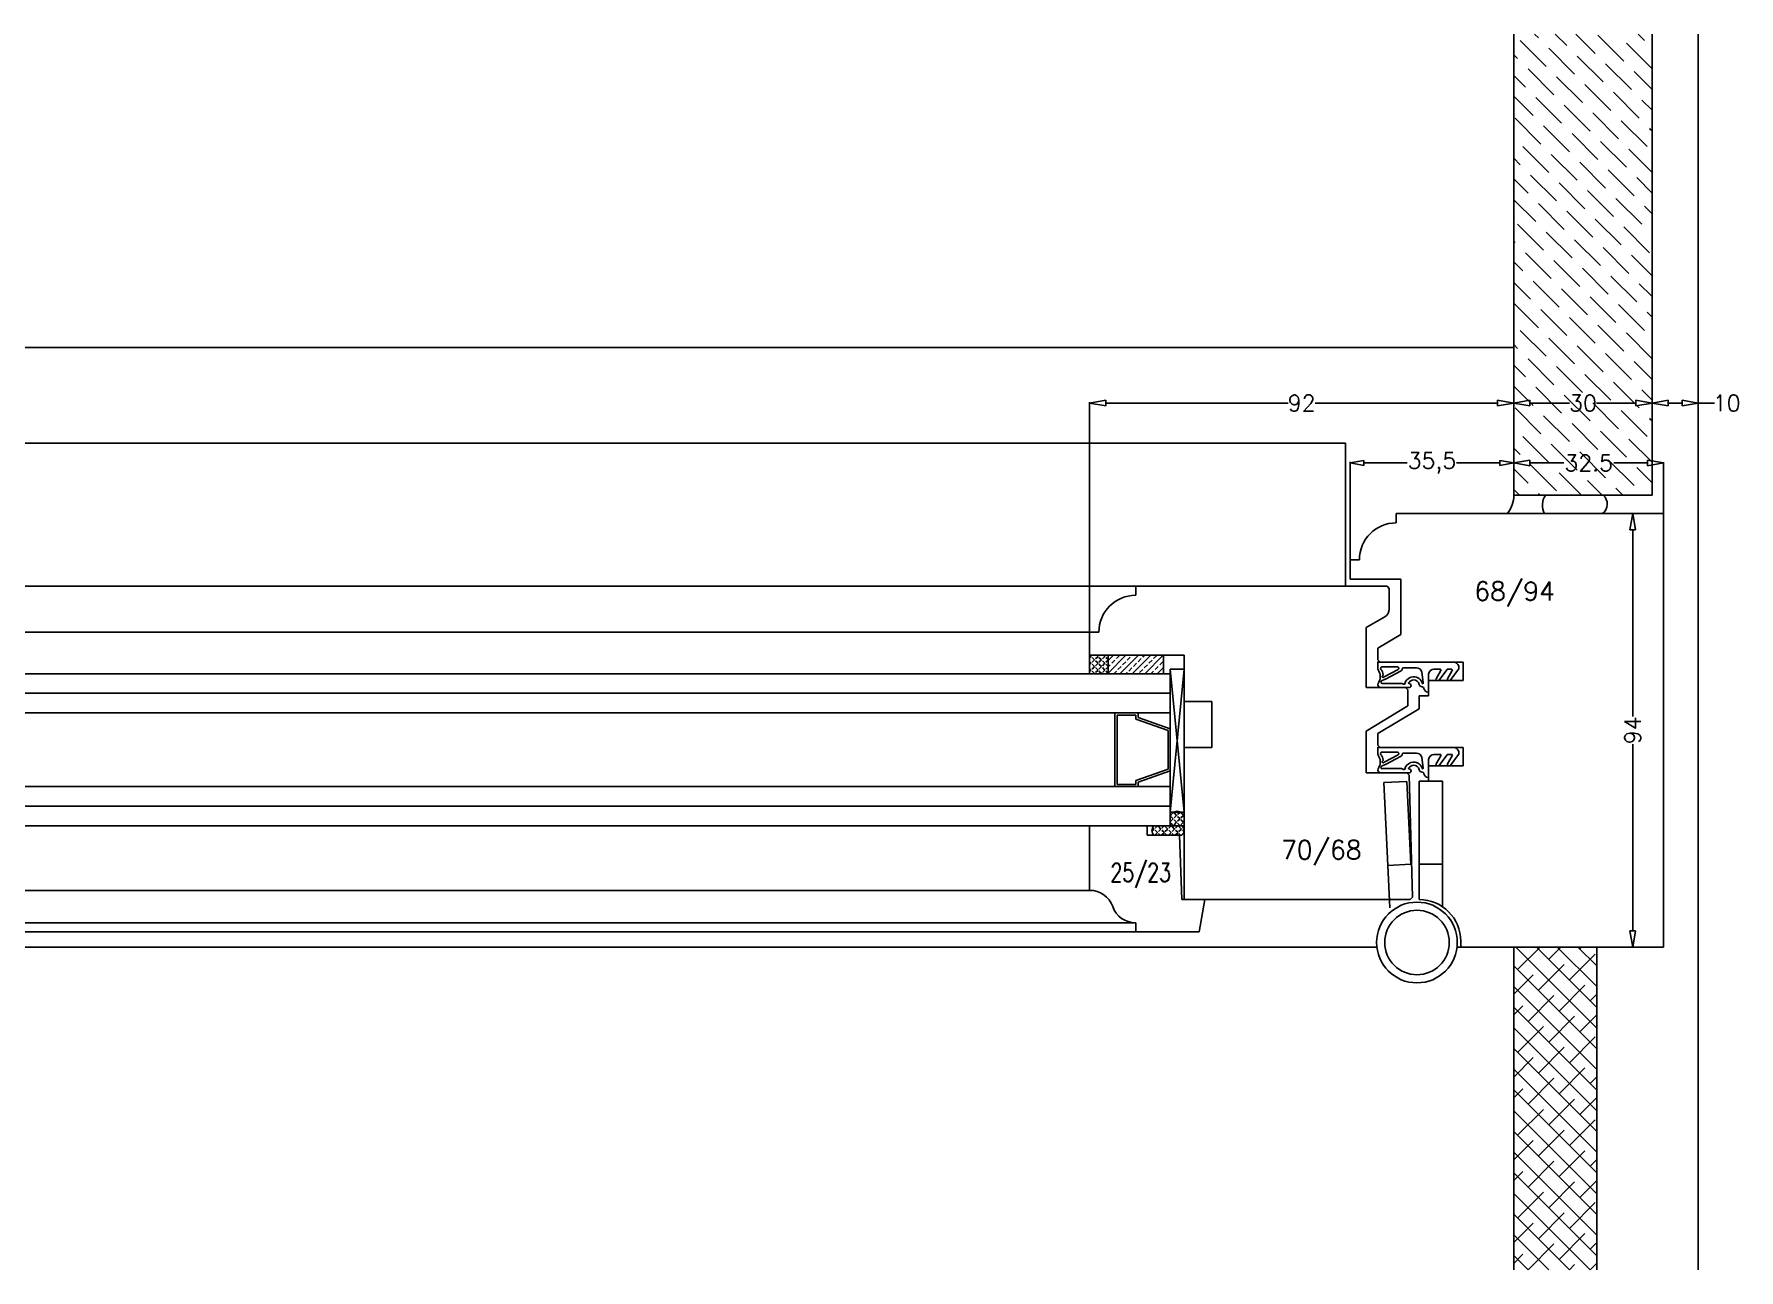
# Model space of a CAD drawing. Header units: millimetres. Extents: x 2806 to 10642, y -276 to 6064.
# Drawn here: x 6445.3 to 6815.1, y 2672.4 to 2940.4 of the extents above; entities that cross this region are included whole.
import ezdxf
from ezdxf.enums import TextEntityAlignment as Align

# ---------------------------------------------------------------- set-up
doc = ezdxf.new("R2010")
doc.units = ezdxf.units.MM
doc.layers.get('0').update_dxf_attribs({"color": 250})
doc.layers.add('dim', color=7, linetype='Continuous')
doc.styles.add('romans', font='romans.shx')
doc.dimstyles.new('ECH1-1', dxfattribs={"dimtxt": 3.5, "dimasz": 3.5, "dimexe": 0.18, "dimexo": 0, "dimgap": 0.09, "dimtad": 0, "dimdec": 4, "dimdsep": 46, "dimtxsty": 'romans', "dimblk1": 'CLOSEDBLANK', "dimblk2": 'CLOSEDBLANK', "dimsah": 1, "dimcen": 1, "dimclrd": 3, "dimclre": 3, "dimclrt": 6, "dimadec": 0, "dimazin": 0, "dimtfac": 1, "dimtdec": 4, "dimtofl": 0, "dimtmove": 0, "dimatfit": 3, "dimldrblk": 'CLOSEDBLANK', "dimfxl": 1, "dimtolj": 1, "dimtzin": 0, "dimarcsym": 0})

# ---------------------------------------------------------------- blocks, each defined once
blk = doc.blocks.new('_ClosedBlank')
at = {"color": 0, "linetype": 'ByBlock', "lineweight": -2}
for p, q in [((-1, 0.17), (0, 0)), ((-1, 0.17), (-1, -0.17)), ((0, 0), (-1, -0.17))]:
    blk.add_line(p, q, dxfattribs=at)
blk = doc.blocks.new('*D11')
at = {"layer": 'Defpoints', "color": 0, "transparency": 16777216}
for p in [(6798.78, 2847.4), (6766.28, 2840.41), (6798.78, 2836.41)]:
    blk.add_point(p, dxfattribs=at)
at = {"layer": 'dim', "color": 3, "lineweight": -2, "transparency": 16777216}
for p, q in [((6766.28, 2840.41), (6766.28, 2847.58)), ((6769.78, 2847.4), (6777.11, 2847.4)), ((6795.28, 2847.4), (6787.96, 2847.4)), ((6798.78, 2836.41), (6798.78, 2847.58))]:
    blk.add_line(p, q, dxfattribs=at)
at = {"layer": 'dim', "color": 3, "lineweight": -2, "transparency": 16777216, "xscale": 3.5, "yscale": 3.5, "zscale": 3.5, "rotation": 180}
blk.add_blockref('_ClosedBlank', (6766.28, 2847.4), dxfattribs=at)
at = {"layer": 'dim', "color": 3, "lineweight": -2, "transparency": 16777216, "xscale": 3.5, "yscale": 3.5, "zscale": 3.5}
blk.add_blockref('_ClosedBlank', (6798.78, 2847.4), dxfattribs=at)
at = {"layer": 'dim', "color": 6, "transparency": 16777216, "insert": (6782.53, 2847.4), "char_height": 3.5, "attachment_point": 5, "style": 'romans'}
blk.add_mtext('\\A1;32.5', dxfattribs=at)
blk = doc.blocks.new('*D61')
at = {"layer": 'Defpoints', "color": 0, "transparency": 16777216}
for p in [(6766.28, 2860.4), (6766.28, 2840.41), (6796.28, 2840.41)]:
    blk.add_point(p, dxfattribs=at)
at = {"layer": 'dim', "color": 3, "lineweight": -2, "transparency": 16777216}
for p, q in [((6766.28, 2840.41), (6766.28, 2860.58)), ((6769.78, 2860.4), (6778.36, 2860.4)), ((6792.78, 2860.4), (6784.21, 2860.4)), ((6796.28, 2840.41), (6796.28, 2860.58))]:
    blk.add_line(p, q, dxfattribs=at)
at = {"layer": 'dim', "color": 3, "lineweight": -2, "transparency": 16777216, "xscale": 3.5, "yscale": 3.5, "zscale": 3.5, "rotation": 180}
blk.add_blockref('_ClosedBlank', (6766.28, 2860.4), dxfattribs=at)
at = {"layer": 'dim', "color": 3, "lineweight": -2, "transparency": 16777216, "xscale": 3.5, "yscale": 3.5, "zscale": 3.5}
blk.add_blockref('_ClosedBlank', (6796.28, 2860.4), dxfattribs=at)
at = {"layer": 'dim', "color": 6, "transparency": 16777216, "insert": (6781.28, 2860.4), "char_height": 3.5, "attachment_point": 5, "style": 'romans'}
blk.add_mtext('\\A1;30', dxfattribs=at)
blk = doc.blocks.new('*D12')
at = {"layer": 'Defpoints', "color": 0, "transparency": 16777216}
for p in [(6806.28, 2860.4), (6796.28, 2840.41), (6806.28, 2840.41)]:
    blk.add_point(p, dxfattribs=at)
at = {"layer": 'dim', "color": 3, "lineweight": -2, "transparency": 16777216}
for p, q in [((6796.28, 2840.41), (6796.28, 2860.58)), ((6799.78, 2860.4), (6802.78, 2860.4)), ((6806.28, 2840.41), (6806.28, 2860.58)), ((6806.28, 2860.4), (6809.78, 2860.4))]:
    blk.add_line(p, q, dxfattribs=at)
at = {"layer": 'dim', "color": 3, "lineweight": -2, "transparency": 16777216, "xscale": 3.5, "yscale": 3.5, "zscale": 3.5, "rotation": 180}
blk.add_blockref('_ClosedBlank', (6796.28, 2860.4), dxfattribs=at)
at = {"layer": 'dim', "color": 3, "lineweight": -2, "transparency": 16777216, "xscale": 3.5, "yscale": 3.5, "zscale": 3.5}
blk.add_blockref('_ClosedBlank', (6806.28, 2860.4), dxfattribs=at)
at = {"layer": 'dim', "color": 6, "transparency": 16777216, "insert": (6812.46, 2860.4), "char_height": 3.5, "attachment_point": 5, "style": 'romans'}
blk.add_mtext('\\A1;10', dxfattribs=at)
blk = doc.blocks.new('*D62')
at = {"layer": 'Defpoints', "color": 0, "transparency": 16777216}
for p in [(6798.78, 2836.41), (6792.07, 2742.41), (6798.78, 2742.41)]:
    blk.add_point(p, dxfattribs=at)
at = {"layer": 'dim', "color": 3, "lineweight": -2, "transparency": 16777216}
for p, q in [((6798.78, 2836.41), (6791.89, 2836.41)), ((6792.07, 2832.91), (6792.07, 2792.42)), ((6792.07, 2745.91), (6792.07, 2786.4)), ((6798.78, 2742.41), (6791.89, 2742.41))]:
    blk.add_line(p, q, dxfattribs=at)
at = {"layer": 'dim', "color": 3, "lineweight": -2, "transparency": 16777216, "xscale": 3.5, "yscale": 3.5, "zscale": 3.5}
for p, rotation in [((6792.07, 2836.41), 90), ((6792.07, 2742.41), 270)]:
    blk.add_blockref('_ClosedBlank', p, dxfattribs=dict(at, rotation=rotation))
at = {"layer": 'dim', "color": 6, "transparency": 16777216, "insert": (6792.07, 2789.41), "char_height": 3.5, "attachment_point": 5, "rotation": 90, "style": 'romans'}
blk.add_mtext('\\A1;94', dxfattribs=at)
blk = doc.blocks.new('*D13')
at = {"layer": 'Defpoints', "color": 0, "transparency": 16777216}
for p in [(6766.28, 2860.4), (6766.28, 2840.41), (6674.28, 2810.71)]:
    blk.add_point(p, dxfattribs=at)
at = {"layer": 'dim', "color": 3, "lineweight": -2, "transparency": 16777216}
for p, q in [((6674.28, 2810.71), (6674.28, 2860.58)), ((6677.78, 2860.4), (6717.36, 2860.4)), ((6762.78, 2860.4), (6723.21, 2860.4)), ((6766.28, 2840.41), (6766.28, 2860.58))]:
    blk.add_line(p, q, dxfattribs=at)
at = {"layer": 'dim', "color": 3, "lineweight": -2, "transparency": 16777216, "xscale": 3.5, "yscale": 3.5, "zscale": 3.5, "rotation": 180}
blk.add_blockref('_ClosedBlank', (6674.28, 2860.4), dxfattribs=at)
at = {"layer": 'dim', "color": 3, "lineweight": -2, "transparency": 16777216, "xscale": 3.5, "yscale": 3.5, "zscale": 3.5}
blk.add_blockref('_ClosedBlank', (6766.28, 2860.4), dxfattribs=at)
at = {"layer": 'dim', "color": 6, "transparency": 16777216, "insert": (6720.28, 2860.4), "char_height": 3.5, "attachment_point": 5, "style": 'romans'}
blk.add_mtext('\\A1;92', dxfattribs=at)

msp = doc.modelspace()

# ---------------------------------------------------------------- linework, layer by layer
for p, q in [((6766.28495735, 2940.40943332), (6766.28495735, 2840.40943332)), ((6796.28495735, 2840.40943332), (6796.28495735, 2940.40943332)), ((6806.28495735, 2672.40943332), (6806.28495735, 2940.40943332)), ((5346.28495735, 2872.40943332), (6766.28495735, 2872.40943332)), ((6729.78495735, 2851.70943332), (6090.28495735, 2851.70943332)), ((6729.78495735, 2851.70943332), (6729.78495735, 2820.70943332)), ((6730.78495735, 2826.40943332), (6730.78495735, 2847.64877943)), ((6733.78495735, 2847.39877943), (6743.19162402, 2847.39877943)), ((6763.28495735, 2847.39877943), (6753.87829068, 2847.39877943)), ((6766.28495735, 2840.40943332), (6766.28495735, 2847.64877943)), ((6766.28495735, 2840.40943332), (6796.28495735, 2840.40943332)), ((6798.78495735, 2836.40943332), (6740.78495735, 2836.40943332)), ((6740.78495735, 2836.40943332), (6740.78495735, 2834.40943332)), ((6798.78495735, 2742.40943332), (6798.78495735, 2836.40943332)), ((6732.78495735, 2826.40943332), (6730.78495735, 2826.40943332)), ((6730.78495735, 2826.40943332), (6730.78495735, 2822.20943332)), ((6730.78495735, 2822.20943332), (6741.78495735, 2822.20943332)), ((6741.78495735, 2822.20943332), (6741.78495735, 2810.20943332)), ((6684.28495735, 2820.70943332), (6407.28495735, 2820.70943332)), ((6738.78495735, 2820.70943332), (6684.28495735, 2820.70943332)), ((6684.28495735, 2820.70943332), (6684.28495735, 2818.70943332)), ((6739.28495735, 2820.20943332), (6738.78495735, 2820.70943332)), ((6739.28495735, 2815.75950252), (6739.28495735, 2820.20943332)), ((6734.28495735, 2811.70744716), (6738.28839353, 2814.02944014)), ((6674.28495735, 2810.70943332), (6417.28495735, 2810.70943332)), ((6676.28495735, 2810.70943332), (6674.28495735, 2810.70943332)), ((6674.28495735, 2810.70943332), (6674.28495735, 2805.70943332)), ((6734.28495735, 2798.70943332), (6734.28495735, 2811.70744716)), ((6741.78495735, 2810.20943332), (6736.78495735, 2807.20943332)), ((6736.78495735, 2807.20943332), (6736.78495735, 2804.70943332)), ((6674.28495735, 2801.70943332), (6674.28495735, 2805.70943332)), ((6674.28495735, 2805.70943332), (6678.28495735, 2805.70943332)), ((6674.28495735, 2805.70943332), (6694.78495735, 2805.70943332)), ((6678.28495735, 2801.70943332), (6678.28495735, 2805.70943332)), ((6678.28495735, 2805.70943332), (6690.28495735, 2805.70943332)), ((6678.28495735, 2805.70943332), (6678.28495735, 2801.70943332)), ((6690.28495735, 2805.70943332), (6690.28495735, 2801.70943332)), ((6694.78495735, 2805.70943332), (6694.78495735, 2795.70943332)), ((6736.78495735, 2804.70943332), (6737.28495735, 2804.20943332)), ((6737.28495735, 2804.20943332), (6755.28495735, 2804.20943332)), ((6755.28495735, 2804.20943332), (6755.28495735, 2800.20943332)), ((6112.78495735, 2801.70943332), (6691.78495735, 2801.70943332)), ((6678.28495735, 2801.70943332), (6674.28495735, 2801.70943332)), ((6690.28495735, 2801.70943332), (6678.28495735, 2801.70943332)), ((6694.78495735, 2802.70943332), (6691.78495735, 2771.70943332)), ((6691.78495735, 2802.70943332), (6694.78495735, 2771.70943332)), ((6691.78495735, 2771.70943332), (6691.78495735, 2802.70943332)), ((6691.78495735, 2802.70943332), (6694.78495735, 2802.70943332)), ((6691.78495735, 2768.70943332), (6691.78495735, 2801.70943332)), ((6694.78495735, 2802.70943332), (6694.78495735, 2771.70943332)), ((6755.28495735, 2800.20943332), (6747.78495735, 2800.20943332)), ((6747.78495735, 2800.20943332), (6747.78495735, 2796.90943332)), ((6112.78495735, 2797.45943332), (6691.78495735, 2797.45943332)), ((6694.78495735, 2795.70943332), (6700.78495735, 2795.70943332)), ((6700.78495735, 2795.70943332), (6700.78495735, 2785.70943332)), ((6742.78495735, 2798.70943332), (6734.28495735, 2798.70943332)), ((6743.28495735, 2798.20943332), (6742.78495735, 2798.70943332)), ((6743.28495735, 2794.70944662), (6743.28495735, 2798.20943332)), ((6747.78495735, 2796.90943332), (6745.78495735, 2796.90943332)), ((6745.78495735, 2796.90943332), (6745.78495735, 2794.10943332)), ((6112.78495735, 2793.20943332), (6691.78495735, 2793.20943332)), ((6679.78530256, 2777.20989358), (6679.78530256, 2793.20989358)), ((6679.78530256, 2793.20989358), (6684.78530256, 2793.20989358)), ((6680.28530256, 2777.70989358), (6680.28530256, 2792.70989358)), ((6680.28530256, 2792.70989358), (6684.28530256, 2792.70989358)), ((6684.28530256, 2792.70989358), (6684.28530256, 2791.85435457)), ((6684.28530256, 2791.85435457), (6691.28530256, 2789.42102378)), ((6684.78530256, 2793.20989358), (6684.78530256, 2792.20989358)), ((6684.78530256, 2792.20989358), (6691.78530256, 2789.7765628)), ((6734.28495735, 2789.20945552), (6743.28495735, 2794.70944662)), ((6745.78495735, 2794.10943332), (6736.78495735, 2788.70943332)), ((6691.28530256, 2789.42102378), (6691.28530256, 2780.99876338)), ((6691.78530256, 2789.7765628), (6691.78530256, 2780.64322436)), ((6734.28495735, 2780.20943332), (6734.28495735, 2789.20945552)), ((6736.78495735, 2788.70943332), (6736.78495735, 2786.20943332)), ((6700.78495735, 2785.70943332), (6694.78495735, 2785.70943332)), ((6694.78495735, 2785.70943332), (6694.78495735, 2752.70943332)), ((6736.78495735, 2786.20943332), (6737.28495735, 2785.70943332)), ((6737.28495735, 2785.70943332), (6755.28495735, 2785.70943332)), ((6755.28495735, 2785.70943332), (6755.28495735, 2781.70943332)), ((6691.28530256, 2780.99876338), (6684.28530256, 2778.5654326)), ((6691.78530256, 2780.64322436), (6684.78530256, 2778.20989358)), ((6755.28495735, 2781.70943332), (6747.78495735, 2781.70943332)), ((6747.78495735, 2781.70943332), (6747.78495735, 2778.40943332)), ((6112.78495735, 2777.20943332), (6691.78495735, 2777.20943332)), ((6684.78530256, 2777.20989358), (6679.78530256, 2777.20989358)), ((6684.28530256, 2777.70989358), (6680.28530256, 2777.70989358)), ((6684.28530256, 2778.5654326), (6684.28530256, 2777.70989358)), ((6684.78530256, 2778.20989358), (6684.78530256, 2777.20989358)), ((6743.06881152, 2780.20943332), (6734.28495735, 2780.20943332)), ((6738.07371925, 2778.09729928), (6743.06769303, 2778.34270885)), ((6738.95719368, 2760.11899366), (6738.07371925, 2778.09729928)), ((6743.06769303, 2778.34270885), (6743.95116746, 2760.36440323)), ((6743.58182794, 2779.70960278), (6743.06881152, 2780.20943332)), ((6744.28495735, 2753.20926386), (6743.58182794, 2779.70960278)), ((6747.78495735, 2778.40943332), (6745.78495735, 2778.40943332)), ((6750.78495735, 2778.40943332), (6745.78495735, 2778.40943332)), ((6745.78495735, 2778.40943332), (6745.78495735, 2760.40943332)), ((6745.78495735, 2778.40943332), (6745.78495735, 2752.70943332)), ((6750.78495735, 2760.40943332), (6750.78495735, 2778.40943332)), ((6112.78495735, 2772.95943332), (6691.78495735, 2772.95943332)), ((6694.78495735, 2771.70943332), (6691.78495735, 2771.70943332)), ((6691.78495735, 2768.70943332), (6691.78495735, 2770.70943332)), ((6694.78495735, 2770.70943332), (6694.78495735, 2768.70943332)), ((6112.78495735, 2768.70943332), (6691.78495735, 2768.70943332)), ((6686.78495735, 2768.70943332), (6674.28495735, 2768.70943332)), ((6674.28495735, 2768.70943332), (6674.28495735, 2754.70943332)), ((6686.78495735, 2766.70943332), (6686.78495735, 2768.70943332)), ((6693.78495735, 2766.70943332), (6686.78495735, 2766.70943332)), ((6688.28495735, 2768.70943332), (6694.27415779, 2768.70943332)), ((6694.27415779, 2766.70943332), (6688.28495735, 2766.70943332)), ((6694.78495735, 2768.70943332), (6691.78495735, 2768.70943332)), ((6694.28495735, 2752.70943332), (6693.78495735, 2766.70943332)), ((6743.95116746, 2760.36440323), (6738.95719368, 2760.11899366)), ((6738.95719368, 2760.11899366), (6739.40956621, 2750.91341679)), ((6745.78495735, 2760.40943332), (6750.78495735, 2760.40943332)), ((6750.78495735, 2760.40943332), (6750.78495735, 2751.19274809)), ((6417.28495735, 2754.70943332), (6674.28495735, 2754.70943332)), ((6699.28495735, 2752.70943332), (6694.28495735, 2752.70943332)), ((6694.78495735, 2752.70943332), (6743.79797377, 2752.70943332)), ((6698.03495735, 2745.70943332), (6699.28495735, 2752.70943332)), ((6743.79797377, 2752.70943332), (6744.28495735, 2753.20926386)), ((6407.28495735, 2747.70943332), (6684.05186309, 2747.70943332)), ((6684.28495735, 2747.70943332), (6684.28495735, 2745.70943332)), ((6407.28495735, 2745.70943332), (6684.28495735, 2745.70943332)), ((6684.28495735, 2745.70943332), (6698.03495735, 2745.70943332)), ((6754.78495735, 2743.70943332), (6754.78495735, 2742.40943332)), ((6090.28495735, 2742.40943332), (6736.55226017, 2742.40943332)), ((6754.78495735, 2742.40943332), (6754.01765453, 2742.40943332)), ((6754.78495735, 2742.40943332), (6798.78495735, 2742.40943332)), ((6766.28495735, 2672.40943332), (6766.28495735, 2742.40943332)), ((6784.28495735, 2672.40943332), (6784.28495735, 2742.40943332))]:
    msp.add_line(p, q)
at = {"linetype": 'Continuous'}
for p, q in [((6771.61281342, 2939.58598893), (6770.78936903, 2940.40943332)), ((6777.7867395, 2937.9021909), (6775.27949709, 2940.40943332)), ((6783.96066559, 2936.21839288), (6779.76962515, 2940.40943332)), ((6790.13459167, 2934.53459486), (6784.52193159, 2940.14725494)), ((6794.62471973, 2939.02472292), (6793.24000933, 2940.40943332)), ((6767.12268536, 2935.09586087), (6766.28495735, 2935.93358888)), ((6773.29661144, 2933.41206284), (6767.68395137, 2939.02472292)), ((6779.47053752, 2931.72826482), (6773.85787745, 2937.3409249)), ((6796.28495735, 2932.87435724), (6790.69585768, 2938.46345691)), ((6774.98040946, 2927.23813676), (6769.36774939, 2932.85079684)), ((6785.64446361, 2930.0444668), (6780.03180353, 2935.65712687)), ((6791.81838969, 2928.36066878), (6786.20572962, 2933.97332885)), ((6796.28495735, 2928.38422918), (6792.3796557, 2932.28953083)), ((6768.80648338, 2928.92193478), (6766.28495735, 2931.44346081)), ((6781.15433555, 2925.55433874), (6775.54167547, 2931.16699881)), ((6787.32826163, 2923.87054072), (6781.71560156, 2929.48320079)), ((6770.4902814, 2922.7480087), (6766.28495735, 2926.95333275)), ((6776.66420749, 2921.06421068), (6771.05154741, 2926.67687075)), ((6782.83813357, 2919.38041266), (6777.22547349, 2924.99307273)), ((6793.50218771, 2922.18674269), (6787.88952764, 2927.79940277)), ((6796.28495735, 2923.89410112), (6794.06345372, 2926.11560475)), ((6772.17407943, 2916.57408262), (6766.56141935, 2922.18674269)), ((6789.01205965, 2917.69661463), (6783.39939958, 2923.30927471)), ((6795.18598574, 2916.01281661), (6789.57332566, 2921.62547669)), ((6778.34800551, 2914.89028459), (6772.73534543, 2920.50294467)), ((6784.52193159, 2913.20648657), (6778.90927152, 2918.81914665)), ((6796.28495735, 2919.40397306), (6795.74725174, 2919.94167866)), ((6773.85787745, 2910.40015653), (6768.24521737, 2916.01281661)), ((6780.03180353, 2908.71635851), (6774.41914346, 2914.32901859)), ((6790.69585768, 2911.52268855), (6785.0831976, 2917.13534862)), ((6796.28495735, 2910.42371694), (6791.25712368, 2915.4515506)), ((6767.68395137, 2912.08395456), (6766.28495735, 2913.48294857)), ((6786.20572962, 2907.03256049), (6780.59306954, 2912.64522056)), ((6792.3796557, 2905.34876247), (6786.76699562, 2910.96142254)), ((6769.36774939, 2905.91002847), (6766.28495735, 2908.99282051)), ((6775.54167547, 2904.22623045), (6769.9290154, 2909.83889053)), ((6781.71560156, 2902.54243243), (6776.10294148, 2908.1550925)), ((6787.88952764, 2900.85863441), (6782.27686756, 2906.47129448)), ((6796.28495735, 2905.93358888), (6792.94092171, 2909.27762452)), ((6771.05154741, 2899.73610239), (6766.28495735, 2904.50269245)), ((6777.22547349, 2898.05230437), (6771.61281342, 2903.66496444)), ((6794.06345372, 2899.17483638), (6788.45079365, 2904.78749646)), ((6796.28495735, 2901.44346081), (6794.62471973, 2903.10369844)), ((6772.73534543, 2893.56217631), (6767.12268536, 2899.17483638)), ((6783.39939958, 2896.36850634), (6777.7867395, 2901.98116642)), ((6789.57332566, 2894.68470832), (6783.96066559, 2900.2973684)), ((6766.56141935, 2895.24597433), (6766.28495735, 2895.52243633)), ((6778.90927152, 2891.87837828), (6773.29661144, 2897.49103836)), ((6785.0831976, 2890.19458026), (6779.47053752, 2895.80724034)), ((6795.74725174, 2893.0009103), (6790.13459167, 2898.61357038)), ((6774.41914346, 2887.38825022), (6768.80648338, 2893.0009103)), ((6791.25712368, 2888.51078224), (6785.64446361, 2894.12344231)), ((6796.28495735, 2887.97307663), (6791.81838969, 2892.43964429)), ((6768.24521737, 2889.07204825), (6766.28495735, 2891.03230827)), ((6780.59306954, 2885.7044522), (6774.98040946, 2891.31711228)), ((6786.76699562, 2884.02065418), (6781.15433555, 2889.63331425)), ((6792.94092171, 2882.33685616), (6787.32826163, 2887.94951623)), ((6769.9290154, 2882.89812216), (6766.28495735, 2886.54218021)), ((6776.10294148, 2881.21432414), (6770.4902814, 2886.82698422)), ((6782.27686756, 2879.53052612), (6776.66420749, 2885.14318619)), ((6796.28495735, 2883.48294857), (6793.50218771, 2886.26571821)), ((6771.61281342, 2876.72419608), (6766.28495735, 2882.05205215)), ((6777.7867395, 2875.04039806), (6772.17407943, 2880.65305813)), ((6788.45079365, 2877.8467281), (6782.83813357, 2883.45938817)), ((6794.62471973, 2876.16293007), (6789.01205965, 2881.77559015)), ((6783.96066559, 2873.35660003), (6778.34800551, 2878.96926011)), ((6790.13459167, 2871.67280201), (6784.52193159, 2877.28546209)), ((6796.28495735, 2878.99282051), (6795.18598574, 2880.09179213)), ((6767.12268536, 2872.23406802), (6766.28495735, 2873.07179603)), ((6773.29661144, 2870.55027), (6767.68395137, 2876.16293007)), ((6779.47053752, 2868.86647197), (6773.85787745, 2874.47913205)), ((6796.28495735, 2870.01256439), (6790.69585768, 2875.60166406)), ((6774.98040946, 2864.37634391), (6769.36774939, 2869.98900399)), ((6785.64446361, 2867.18267395), (6780.03180353, 2872.79533403)), ((6791.81838969, 2865.49887593), (6786.20572962, 2871.111536)), ((6796.28495735, 2865.52243633), (6792.3796557, 2869.42773798)), ((6768.80648338, 2866.06014194), (6766.28495735, 2868.58166797)), ((6781.15433555, 2862.69254589), (6775.54167547, 2868.30520597)), ((6787.32826163, 2861.00874787), (6781.71560156, 2866.62140794)), ((6770.4902814, 2859.88621585), (6766.28495735, 2864.09153991)), ((6776.66420749, 2858.20241783), (6771.05154741, 2863.81507791)), ((6782.83813357, 2856.51861981), (6777.22547349, 2862.13127988)), ((6793.50218771, 2859.32494985), (6787.88952764, 2864.93760992)), ((6796.28495735, 2861.03230827), (6794.06345372, 2863.2538119)), ((6772.17407943, 2853.71228977), (6766.56141935, 2859.32494985)), ((6789.01205965, 2854.83482178), (6783.39939958, 2860.44748186)), ((6795.18598574, 2853.15102376), (6789.57332566, 2858.76368384)), ((6778.34800551, 2852.02849175), (6772.73534543, 2857.64115182)), ((6784.52193159, 2850.34469372), (6778.90927152, 2855.9573538)), ((6796.28495735, 2856.54218021), (6795.74725174, 2857.07988582)), ((6773.85787745, 2847.53836369), (6768.24521737, 2853.15102376)), ((6780.03180353, 2845.85456566), (6774.41914346, 2851.46722574)), ((6790.69585768, 2848.6608957), (6785.0831976, 2854.27355578)), ((6796.28495735, 2847.56192409), (6791.25712368, 2852.58975775)), ((6767.68395137, 2849.22216171), (6766.28495735, 2850.62115573)), ((6786.20572962, 2844.17076764), (6780.59306954, 2849.78342772)), ((6792.3796557, 2842.48696962), (6786.76699562, 2848.09962969)), ((6769.36774939, 2843.04823563), (6766.28495735, 2846.13102766)), ((6775.54167547, 2841.3644376), (6769.9290154, 2846.97709768)), ((6780.98680782, 2840.40943332), (6776.10294148, 2845.29329966)), ((6785.47693588, 2840.40943332), (6782.27686756, 2843.60950163)), ((6796.28495735, 2843.07179603), (6792.94092171, 2846.41583167)), ((6767.51642363, 2840.40943332), (6766.28495735, 2841.6408996)), ((6772.00655169, 2840.40943332), (6771.61281342, 2840.8031716)), ((6789.96706394, 2840.40943332), (6788.45079365, 2841.92570361)), ((6674.62583814, 2805.45275759), (6674.28495735, 2805.1118768)), ((6674.62583814, 2803.97101533), (6674.28495735, 2804.31189613)), ((6674.62583814, 2803.97101533), (6674.28495735, 2803.63013454)), ((6674.62583814, 2802.48927307), (6674.28495735, 2802.83015387)), ((6674.62583814, 2805.45275759), (6674.36916242, 2805.70943332)), ((6674.88251387, 2805.70943332), (6674.8278939, 2805.65481336)), ((6675.36670927, 2804.71188646), (6674.8278939, 2805.25070183)), ((6675.36670927, 2804.71188646), (6674.8278939, 2804.1730711)), ((6675.36670927, 2803.2301442), (6674.8278939, 2803.76895957)), ((6675.36670927, 2803.2301442), (6674.8278939, 2802.69132884)), ((6676.1075804, 2805.45275759), (6675.56876503, 2804.91394223)), ((6676.1075804, 2803.97101533), (6675.56876503, 2804.5098307)), ((6676.1075804, 2803.97101533), (6675.56876503, 2803.43219997)), ((6676.1075804, 2802.48927307), (6675.56876503, 2803.02808844)), ((6676.1075804, 2805.45275759), (6675.85090468, 2805.70943332)), ((6676.36425613, 2805.70943332), (6676.30963616, 2805.65481336)), ((6676.84845153, 2804.71188646), (6676.30963616, 2805.25070183)), ((6676.84845153, 2804.71188646), (6676.30963616, 2804.1730711)), ((6676.84845153, 2803.2301442), (6676.30963616, 2803.76895957)), ((6676.84845153, 2803.2301442), (6676.30963616, 2802.69132884)), ((6677.58932266, 2805.45275759), (6677.05050729, 2804.91394223)), ((6677.58932266, 2803.97101533), (6677.05050729, 2804.5098307)), ((6677.58932266, 2803.97101533), (6677.05050729, 2803.43219997)), ((6677.58932266, 2802.48927307), (6677.05050729, 2803.02808844)), ((6677.58932266, 2805.45275759), (6677.33264694, 2805.70943332)), ((6677.84599839, 2805.70943332), (6677.79137842, 2805.65481336)), ((6678.28495735, 2804.75712291), (6677.79137842, 2805.25070183)), ((6678.28495735, 2804.66665002), (6677.79137842, 2804.1730711)), ((6678.28495735, 2803.27538065), (6677.79137842, 2803.76895957)), ((6678.28495735, 2803.18490776), (6677.79137842, 2802.69132884)), ((6682.15652133, 2805.70943332), (6678.28495735, 2801.83786934)), ((6679.46244449, 2805.70943332), (6678.28495735, 2804.53194618)), ((6678.73430532, 2803.63425573), (6678.28495735, 2803.18490776)), ((6679.74458413, 2804.64453454), (6679.07106492, 2803.97101533)), ((6680.75486294, 2805.65481336), (6680.08134374, 2804.98129415)), ((6681.09162255, 2803.29749612), (6680.41810334, 2802.62397692)), ((6684.85059816, 2805.70943332), (6680.85059816, 2801.70943332)), ((6682.10190136, 2804.30777494), (6681.42838215, 2803.63425573)), ((6683.11218018, 2805.31805375), (6682.43866097, 2804.64453454)), ((6683.44893978, 2802.96073652), (6682.77542057, 2802.28721731)), ((6683.50355974, 2805.70943332), (6683.44893978, 2805.65481336)), ((6687.544675, 2805.70943332), (6683.544675, 2801.70943332)), ((6684.45921859, 2803.97101533), (6683.78569939, 2803.29749612)), ((6685.46949741, 2804.98129415), (6684.7959782, 2804.30777494)), ((6686.19763658, 2805.70943332), (6685.80625701, 2805.31805375)), ((6686.81653583, 2803.63425573), (6686.14301662, 2802.96073652)), ((6690.23875183, 2805.70943332), (6686.23875183, 2801.70943332)), ((6687.82681464, 2804.64453454), (6687.15329543, 2803.97101533)), ((6688.83709345, 2805.65481336), (6688.16357424, 2804.98129415)), ((6689.17385306, 2803.29749612), (6688.50033385, 2802.62397692)), ((6690.28495735, 2803.061562), (6688.93282867, 2801.70943332)), ((6690.18413187, 2804.30777494), (6689.51061266, 2803.63425573)), ((6674.62583814, 2802.48927307), (6674.28495735, 2802.14839228)), ((6675.36670927, 2801.74840194), (6674.8278939, 2802.28721731)), ((6675.36670927, 2801.74840194), (6675.32774065, 2801.70943332)), ((6676.1075804, 2802.48927307), (6675.56876503, 2801.95045771)), ((6676.84845153, 2801.74840194), (6676.30963616, 2802.28721731)), ((6676.84845153, 2801.74840194), (6676.80948291, 2801.70943332)), ((6677.58932266, 2802.48927307), (6677.05050729, 2801.95045771)), ((6678.28495735, 2801.79363839), (6677.79137842, 2802.28721731)), ((6680.08134374, 2802.28721731), (6679.50355974, 2801.70943332)), ((6682.43866097, 2801.95045771), (6682.19763658, 2801.70943332)), ((6685.80625701, 2802.62397692), (6685.1327378, 2801.95045771)), ((6688.16357424, 2802.28721731), (6687.58579025, 2801.70943332)), ((6690.28495735, 2801.71452358), (6690.27986709, 2801.70943332)), ((6692.40674526, 2770.22662369), (6691.86792989, 2770.76543906)), ((6692.40674526, 2770.22662369), (6691.86792989, 2769.68780833)), ((6693.14761639, 2770.96749482), (6692.60880102, 2771.50631019)), ((6693.14761639, 2770.96749482), (6692.60880102, 2770.42867946)), ((6693.14761639, 2769.48575256), (6692.60880102, 2770.02456793)), ((6693.88848752, 2771.70836595), (6693.34967215, 2771.16955059)), ((6693.88848752, 2770.22662369), (6693.34967215, 2770.76543906)), ((6693.88848752, 2770.22662369), (6693.34967215, 2769.68780833)), ((6693.88848752, 2771.70836595), (6693.83162243, 2771.76523105)), ((6694.62935865, 2770.96749482), (6694.09054328, 2771.50631019)), ((6694.62935865, 2770.96749482), (6694.09054328, 2770.42867946)), ((6694.62935865, 2769.48575256), (6694.09054328, 2770.02456793)), ((6688.27542057, 2768.0040103), (6687.79835058, 2767.52694031)), ((6688.27542057, 2768.0040103), (6687.94971541, 2768.32971546)), ((6688.98084359, 2768.70943332), (6688.47747633, 2768.20606607)), ((6689.0162917, 2767.26313917), (6688.47747633, 2767.80195454)), ((6689.0162917, 2767.26313917), (6688.47747633, 2766.72432381)), ((6689.75716283, 2768.0040103), (6689.21834746, 2768.54282567)), ((6689.75716283, 2768.0040103), (6689.21834746, 2767.46519494)), ((6689.56999756, 2766.70943332), (6689.21834746, 2767.06108341)), ((6690.46258585, 2768.70943332), (6689.95921859, 2768.20606607)), ((6690.49803396, 2767.26313917), (6689.95921859, 2767.80195454)), ((6690.49803396, 2767.26313917), (6689.95921859, 2766.72432381)), ((6691.23890509, 2768.0040103), (6690.70008972, 2768.54282567)), ((6691.23890509, 2768.0040103), (6690.70008972, 2767.46519494)), ((6691.05173982, 2766.70943332), (6690.70008972, 2767.06108341)), ((6691.94432811, 2768.70943332), (6691.44096085, 2768.20606607)), ((6691.97977622, 2767.26313917), (6691.44096085, 2767.80195454)), ((6691.97977622, 2767.26313917), (6691.44096085, 2766.72432381)), ((6692.40674526, 2768.74488143), (6691.86792989, 2769.2836968)), ((6692.72064735, 2768.0040103), (6692.18183198, 2768.54282567)), ((6692.72064735, 2768.0040103), (6692.18183198, 2767.46519494)), ((6692.53348208, 2766.70943332), (6692.18183198, 2767.06108341)), ((6692.40674526, 2768.74488143), (6692.37129715, 2768.70943332)), ((6693.14761639, 2769.48575256), (6692.60880102, 2768.9469372)), ((6693.42607037, 2768.70943332), (6692.92270311, 2768.20606607)), ((6693.46151848, 2767.26313917), (6692.92270311, 2767.80195454)), ((6693.46151848, 2767.26313917), (6692.92270311, 2766.72432381)), ((6693.88848752, 2768.74488143), (6693.34967215, 2769.2836968)), ((6694.20238961, 2768.0040103), (6693.66357424, 2768.54282567)), ((6694.20238961, 2768.0040103), (6693.66357424, 2767.46519494)), ((6694.01522434, 2766.70943332), (6693.66357424, 2767.06108341)), ((6693.88848752, 2768.74488143), (6693.85303941, 2768.70943332)), ((6694.62935865, 2769.48575256), (6694.09054328, 2768.9469372)), ((6694.58354739, 2768.38516808), (6694.40444537, 2768.20606607)), ((6694.75720938, 2767.44919053), (6694.40444537, 2767.80195454)), ((6784.28495735, 2724.85808227), (6766.7336063, 2742.40943332)), ((6767.12268536, 2737.5302262), (6772.00189247, 2742.40943332)), ((6784.28495735, 2729.34821033), (6771.22373436, 2742.40943332)), ((6773.85787745, 2739.77529023), (6776.49202054, 2742.40943332)), ((6784.28495735, 2733.83833839), (6775.71386242, 2742.40943332)), ((6778.34800551, 2735.28516217), (6783.96066559, 2740.89782225)), ((6784.28495735, 2738.32846645), (6780.20399048, 2742.40943332)), ((6780.59306954, 2742.02035426), (6780.9821486, 2742.40943332)), ((6784.28495735, 2720.36795421), (6766.28495735, 2738.36795421)), ((6766.28495735, 2732.20237013), (6770.4902814, 2736.40769419)), ((6771.61281342, 2733.04009814), (6777.22547349, 2738.65275822)), ((6784.28495735, 2715.87782615), (6766.28495735, 2733.87782615)), ((6776.10294148, 2728.54997008), (6781.71560156, 2734.16263016)), ((6766.28495735, 2727.71224207), (6768.24521737, 2729.6725021)), ((6784.28495735, 2711.38769809), (6766.28495735, 2729.38769809)), ((6769.36774939, 2726.30490605), (6774.98040946, 2731.91756613)), ((6782.83813357, 2730.79503411), (6784.28495735, 2732.24185789)), ((6767.12268536, 2719.56971396), (6772.73534543, 2725.18237404)), ((6773.85787745, 2721.81477799), (6779.47053752, 2727.42743807)), ((6780.59306954, 2724.05984202), (6784.28495735, 2727.75172983)), ((6784.28495735, 2706.89757003), (6766.28495735, 2724.89757003)), ((6778.34800551, 2717.32464993), (6783.96066559, 2722.93731001)), ((6784.28495735, 2702.40744197), (6766.28495735, 2720.40744197)), ((6766.28495735, 2714.24185789), (6770.4902814, 2718.44718195)), ((6771.61281342, 2715.0795859), (6777.22547349, 2720.69224598)), ((6784.28495735, 2697.91731391), (6766.28495735, 2715.91731391)), ((6776.10294148, 2710.58945784), (6781.71560156, 2716.20211792)), ((6782.83813357, 2712.83452187), (6784.28495735, 2714.28134565)), ((6766.28495735, 2709.75172983), (6768.24521737, 2711.71198986)), ((6784.28495735, 2693.42718585), (6766.28495735, 2711.42718585)), ((6769.36774939, 2708.34439381), (6774.98040946, 2713.95705389)), ((6784.28495735, 2688.93705779), (6766.28495735, 2706.93705779)), ((6767.12268536, 2701.60920172), (6772.73534543, 2707.22186179)), ((6773.85787745, 2703.85426575), (6779.47053752, 2709.46692583)), ((6780.59306954, 2706.09932978), (6784.28495735, 2709.79121759)), ((6778.34800551, 2699.36413769), (6783.96066559, 2704.97679776)), ((6784.28495735, 2684.44692973), (6766.28495735, 2702.44692973)), ((6766.28495735, 2696.28134565), (6770.4902814, 2700.4866697)), ((6771.61281342, 2697.11907366), (6777.22547349, 2702.73173373)), ((6784.28495735, 2679.95680167), (6766.28495735, 2697.95680167)), ((6769.36774939, 2690.38388157), (6774.98040946, 2695.99654164)), ((6776.10294148, 2692.6289456), (6781.71560156, 2698.24160567)), ((6782.83813357, 2694.87400963), (6784.28495735, 2696.32083341)), ((6766.28495735, 2691.79121759), (6768.24521737, 2693.75147761)), ((6784.28495735, 2675.46667361), (6766.28495735, 2693.46667361)), ((6782.85206958, 2672.40943332), (6766.28495735, 2688.97654555)), ((6767.12268536, 2683.64868948), (6772.73534543, 2689.26134955)), ((6773.85787745, 2685.89375351), (6779.47053752, 2691.50641358)), ((6780.59306954, 2688.13881754), (6784.28495735, 2691.83070535)), ((6778.36194152, 2672.40943332), (6766.28495735, 2684.48641749)), ((6771.61281342, 2679.15856142), (6777.22547349, 2684.77122149)), ((6778.34800551, 2681.40362545), (6783.96066559, 2687.01628552)), ((6766.28495735, 2678.32083341), (6770.4902814, 2682.52615746)), ((6773.87181345, 2672.40943332), (6766.28495735, 2679.99628942)), ((6769.36774939, 2672.42336933), (6774.98040946, 2678.0360294)), ((6776.10294148, 2674.66843336), (6781.71560156, 2680.28109343)), ((6782.83813357, 2676.91349739), (6784.28495735, 2678.36032117)), ((6766.28495735, 2673.83070535), (6768.24521737, 2675.79096537)), ((6769.38168539, 2672.40943332), (6766.28495735, 2675.50616136)), ((6778.3340695, 2672.40943332), (6779.47053752, 2673.54590134)), ((6782.82419756, 2672.40943332), (6784.28495735, 2673.87019311))]:
    msp.add_line(p, q, dxfattribs=at)
for points in [[(6744.53520213, 2800.35181953, 0.2065050504), (6743.43869905, 2799.72779846, 0.2775279877), (6743.56322202, 2799.56351308), (6743.76988109, 2799.48078249, -0.6262668152), (6743.82093323, 2798.76285711, -0.1314411963), (6743.62122111, 2798.70943332), (6737.2849571, 2798.70943332, -0.5091088478), (6736.85845968, 2799.58427665, 0.2944239165), (6737.01187678, 2802.22897155, -0.1734880961), (6736.7849571, 2802.86327969), (6736.7849571, 2804.20943332), (6753.16028401, 2804.20943332, -0.4153335345), (6754.3849571, 2802.98942892, -0.0481150671), (6754.36246583, 2802.75624968, -0.113375307), (6754.32610645, 2802.67441381), (6752.50588158, 2800.24940238, -0.2359658735), (6752.4259048, 2800.20943332), (6752.01284688, 2800.20943332, -0.2476591871), (6751.93029633, 2800.25299392, -0.2879370719), (6751.91578524, 2800.6249605), (6752.9417614, 2802.40975979, 0.5767224904), (6752.76836824, 2802.70943332), (6751.98046595, 2802.70943332, 0.2359658735), (6751.82051239, 2802.62949521), (6750.03400363, 2800.24940238, -0.2359658735), (6749.95402685, 2800.20943332), (6749.54096894, 2800.20943332, -0.2476591871), (6749.45841838, 2800.25299392, -0.2879370719), (6749.44390729, 2800.6249605), (6750.46988345, 2802.40975979, 0.5767224904), (6750.2964903, 2802.70943332), (6749.0122155, 2802.70943332, 0.3840936845), (6747.78952341, 2801.61401958, 0.0218128443), (6747.78495634, 2801.50943269), (6747.78495836, 2797.68453249), (6747.69780261, 2797.69215758, -0.3330431822), (6746.80441193, 2798.49206239, 0.2932451242), (6746.42921345, 2798.88049513, -0.0085275322), (6745.99965347, 2798.98985287, -0.2655173449), (6745.82264343, 2799.16686291, -0.0237483711), (6745.77682732, 2799.3728571, 0.3561488062), (6744.53520213, 2800.35181953, 0.3561488062)], [(6744.49346937, 2801.05099009, -0.3550050331), (6746.4515128, 2799.56187213, 0.567623715), (6746.53354113, 2799.53650653, 0.2470803573), (6746.6303288, 2799.79864633), (6746.33464078, 2802.04699975, 0.3517038519), (6745.16304986, 2802.98743332), (6742.34844978, 2802.98743332, 0.4142135624), (6742.04844978, 2802.68743332), (6742.04844978, 2802.60063358, -0.2770734156), (6741.88953828, 2802.3358808), (6738.48279988, 2800.52040747, 0.0411118959), (6738.27632733, 2800.43551605), (6737.60606956, 2800.15133419, 0.5066602499), (6737.6040873, 2799.61851099, 0.2770995092), (6737.82609617, 2799.60943332), (6741.97664395, 2799.60943332, -0.2134217653), (6742.20025075, 2799.50943332, 0.8862274344), (6742.68873375, 2799.85028998, -0.250570539), (6744.48693615, 2801.05056616)], [(6744.53520213, 2781.85181953, 0.2065050504), (6743.43869905, 2781.22779846, 0.2775279877), (6743.56322202, 2781.06351308), (6743.76988109, 2780.98078249, -0.6262668152), (6743.82093323, 2780.26285711, -0.1314411963), (6743.62122111, 2780.20943332), (6737.2849571, 2780.20943332, -0.5091088478), (6736.85845968, 2781.08427665, 0.2944239165), (6737.01187678, 2783.72897155, -0.1734880961), (6736.7849571, 2784.36327969), (6736.7849571, 2785.70943332), (6753.16028401, 2785.70943332, -0.4153335345), (6754.3849571, 2784.48942892, -0.0481150671), (6754.36246583, 2784.25624968, -0.113375307), (6754.32610645, 2784.17441381), (6752.50588158, 2781.74940238, -0.2359658735), (6752.4259048, 2781.70943332), (6752.01284688, 2781.70943332, -0.2476591871), (6751.93029633, 2781.75299392, -0.2879370719), (6751.91578524, 2782.1249605), (6752.9417614, 2783.90975979, 0.5767224904), (6752.76836824, 2784.20943332), (6751.98046595, 2784.20943332, 0.2359658735), (6751.82051239, 2784.12949521), (6750.03400363, 2781.74940238, -0.2359658735), (6749.95402685, 2781.70943332), (6749.54096894, 2781.70943332, -0.2476591871), (6749.45841838, 2781.75299392, -0.2879370719), (6749.44390729, 2782.1249605), (6750.46988345, 2783.90975979, 0.5767224904), (6750.2964903, 2784.20943332), (6749.0122155, 2784.20943332, 0.3840936845), (6747.78952341, 2783.11401958, 0.0218128443), (6747.78495634, 2783.00943269), (6747.78495836, 2779.18453249), (6747.69780261, 2779.19215758, -0.3330431822), (6746.80441193, 2779.99206239, 0.2932451242), (6746.42921345, 2780.38049513, -0.0085275322), (6745.99965347, 2780.48985287, -0.2655173449), (6745.82264343, 2780.66686291, -0.0237483711), (6745.77682732, 2780.8728571, 0.3561488062), (6744.53520213, 2781.85181953, 0.3561488062)], [(6744.49346937, 2782.55099009, -0.3550050331), (6746.4515128, 2781.06187213, 0.567623715), (6746.53354113, 2781.03650653, 0.2470803573), (6746.6303288, 2781.29864633), (6746.33464078, 2783.54699975, 0.3517038519), (6745.16304986, 2784.48743332), (6742.34844978, 2784.48743332, 0.4142135624), (6742.04844978, 2784.18743332), (6742.04844978, 2784.10063358, -0.2770734156), (6741.88953828, 2783.8358808), (6738.48279988, 2782.02040747, 0.0411118959), (6738.27632733, 2781.93551605), (6737.60606956, 2781.65133419, 0.5066602499), (6737.6040873, 2781.11851099, 0.2770995092), (6737.82609617, 2781.10943332), (6741.97664395, 2781.10943332, -0.2134217653), (6742.20025075, 2781.00943332, 0.8862274344), (6742.68873375, 2781.35028998, -0.250570539), (6744.48693615, 2782.55056616)]]:
    msp.add_lwpolyline(points, format="xyb")
for points in [[(6737.4550149, 2802.63780439, -0.6327143575), (6737.72590347, 2803.20943332), (6741.05211797, 2803.20943332, -0.7809101337), (6741.19320647, 2802.64468054), (6738.19985765, 2801.04950523, 0.1173328942), (6738.09573698, 2800.95758897, -1.2180852755), (6737.8252157, 2801.24175301, 0.2857760723), (6737.93996392, 2801.4797324, 0.1455877377)], [(6737.4550149, 2784.13780439, -0.6327143575), (6737.72590347, 2784.70943332), (6741.05211797, 2784.70943332, -0.7809101337), (6741.19320647, 2784.14468054), (6738.19985765, 2782.54950523, 0.1173328942), (6738.09573698, 2782.45758897, -1.2180852755), (6737.8252157, 2782.74175301, 0.2857760723), (6737.93996392, 2782.9797324, 0.1455877377)]]:
    msp.add_lwpolyline(points, format="xyb", close=True)
for radius in [8.75, 7]:
    msp.add_circle((6745.28495735, 2743.40943332), radius)
for centre, radius, start, end in [((6759.68456711, 2840.44255371), 6.60047334, 322.3356203466, 359.7124953929), ((6776.3911424, 2838.20507324), 3.91290476, 145.7117630975, 207.3162798966), ((6783.93376417, 2838.48237898), 2.61104026, 307.4470466235, 47.5647910602), ((6740.78495735, 2826.40943332), 8, 90, 180), ((6684.28495735, 2810.70943332), 8, 90, 180), ((6737.28495735, 2815.75950252), 2, 300.113733151, 0), ((6693.28495735, 2770.31331178), 1.55142266, 14.7930176084, 165.2069823919), ((6689.03495735, 2767.70943332), 1.25, 126.8698976458, 233.1301023542), ((6693.55070003, 2767.70943332), 1.23425732, 305.8841497803, 54.1158502197), ((6674.40150448, 2749.55450065), 5.15625, 18.7207882155, 91.2951713873), ((6684.16841022, 2752.86436599), 5.15625, 198.7207882155, 271.2951713875), ((6745.78495735, 2743.70943332), 9, 0, 90)]:
    msp.add_arc(centre, radius, start, end)

# ---------------------------------------------------------------- block references
at = {"xscale": 3, "yscale": 3, "zscale": 3, "rotation": 180}
msp.add_blockref('_ClosedBlank', (6730.78495735, 2847.39877943), dxfattribs=at)
at = {"xscale": 3, "yscale": 3, "zscale": 3}
msp.add_blockref('_ClosedBlank', (6766.28495735, 2847.39877943), dxfattribs=at)

# ---------------------------------------------------------------- texts
at = {"insert": (6748.53495735, 2847.39877943), "char_height": 3.5, "attachment_point": 5, "style": 'romans'}
msp.add_mtext('35,5', dxfattribs=at)
at = {"layer": 'dim', "style": 'romans'}
for s, p in [('68/94', (6766.45369808, 2817.61306523)), ('70/68', (6724.54085195, 2761.51768302))]:
    msp.add_text(s, height=4, dxfattribs=at).set_placement(p, align=Align.CENTER)
at = {"layer": 'dim', "style": 'romans', "width": 0.75}
msp.add_text('25/23', height=4, dxfattribs=at).set_placement((6685.371188, 2756.59349432), align=Align.CENTER)

# ---------------------------------------------------------------- dimensions: what is measured, and where the dimension line sits
at = {"layer": 'dim'}
for base, p1, p2, angle, picture, middle in [((6766.28495649, 2860.40007642), (6674.28495735, 2810.70943332), (6766.28495649, 2840.40943332), 180, '*D13', (6720.28495692, 2860.40007642)), ((6766.28495735, 2860.40007642), (6796.28495735, 2840.40943332), (6766.28495735, 2840.40943332), 180, '*D61', (6781.28495735, 2860.40007642)), ((6806.28495735, 2860.40007642), (6796.28495735, 2840.40943332), (6806.28495735, 2840.40943332), 180, '*D12', (6812.45829068, 2860.40007642)), ((6798.78495735, 2847.39877943), (6766.28495649, 2840.40926242), (6798.78495735, 2836.40943332), 180, '*D11', (6782.53495692, 2847.39877943)), ((6792.07246632, 2742.40943332), (6798.78495735, 2836.40943332), (6798.78495735, 2742.40943332), 90, '*D62', (6792.07246632, 2789.40943332))]:
    dim = msp.add_linear_dim(base=base, p1=p1, p2=p2, angle=angle, dimstyle='ECH1-1', dxfattribs=at)
    dim.commit()
    dim.dimension.update_dxf_attribs({"geometry": picture, "text_midpoint": middle})

doc.saveas('drawing.dxf')
